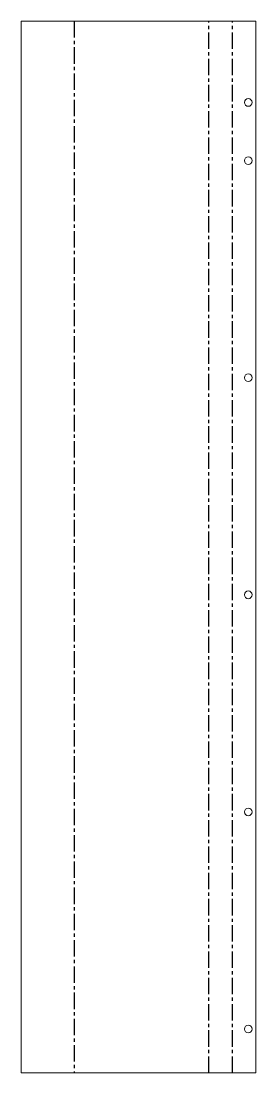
# Model space of a CAD drawing. Header units: millimetres. Extents: x -40 to 142, y 0 to 814.
import ezdxf

# ---------------------------------------------------------------- set-up
doc = ezdxf.new("R2010")
doc.units = ezdxf.units.MM
doc.linetypes.add('CENTERX2', pattern=[20.32, 12.7, -2.54, 2.54, -2.54])

msp = doc.modelspace()

# ---------------------------------------------------------------- linework, layer by layer
at = {"color": 7, "linetype": 'Continuous', "lineweight": 18}
for p, q in [((-40.36, 0), (-40.36, 814)), ((-40.36, 814), (141.71, 814)), ((141.71, 814), (141.71, 0)), ((141.71, 0), (-40.36, 0))]:
    msp.add_line(p, q, dxfattribs=at)
at = {"color": 7, "linetype": 'CENTERX2'}
for p, q in [((0.82, 814), (0.82, 0)), ((105.18, 0), (105.18, 814)), ((123.53, 0), (123.53, 814))]:
    msp.add_line(p, q, dxfattribs=at)
at = {"color": 7, "linetype": 'Continuous', "lineweight": 18}
for centre in [(135.71, 751), (135.71, 706), (135.71, 538), (135.71, 370), (135.71, 202), (135.71, 34)]:
    msp.add_circle(centre, 3, dxfattribs=at)

doc.saveas('drawing.dxf')
